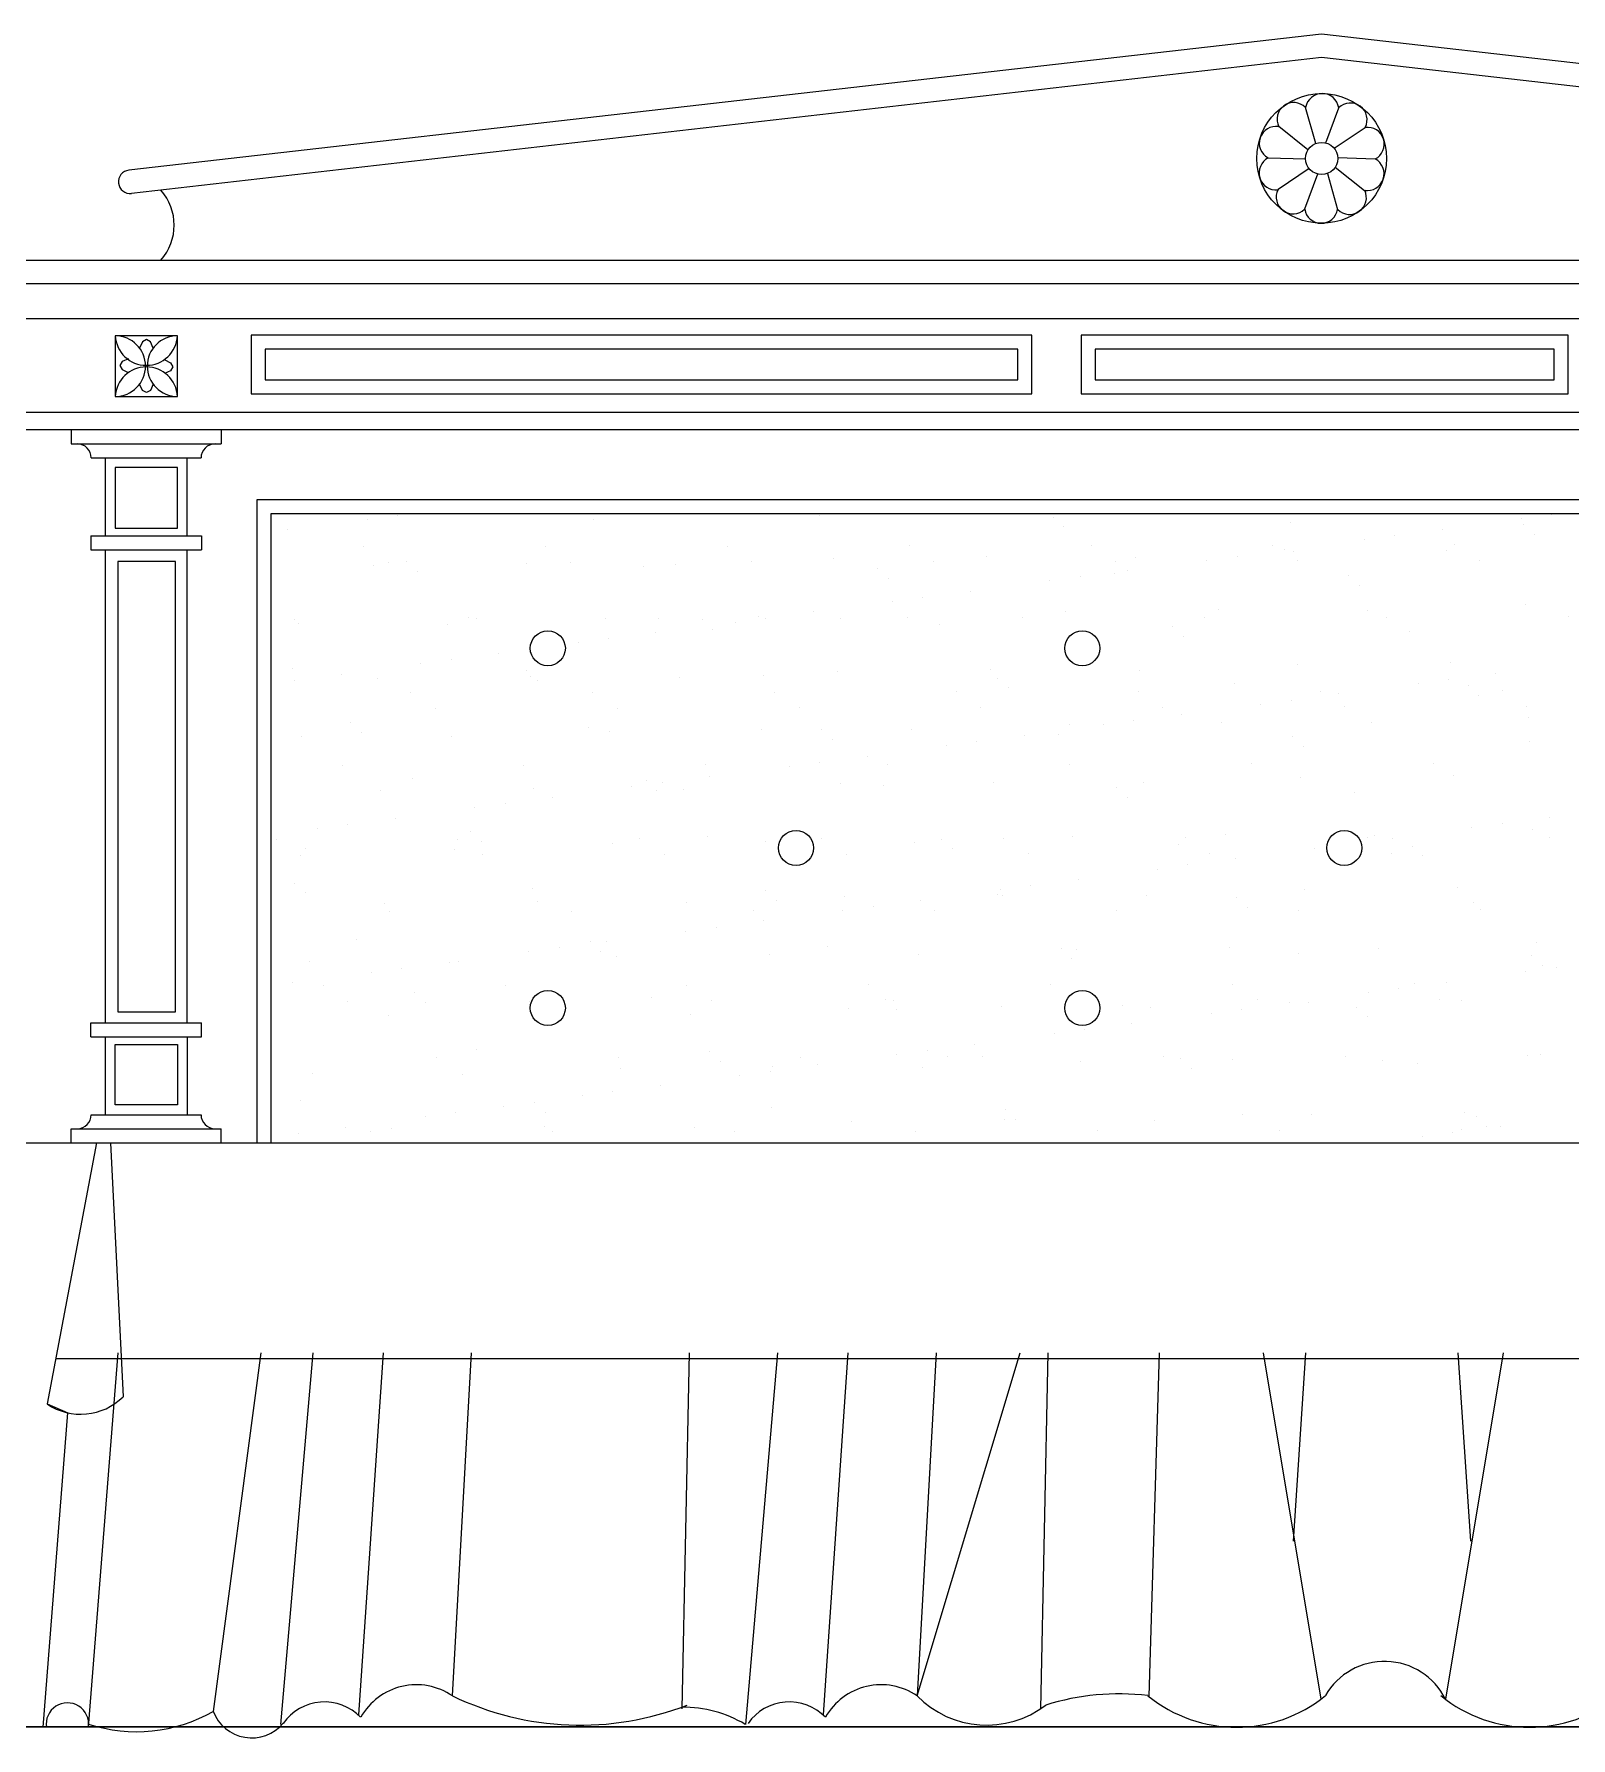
# Model space of a CAD drawing. Header units: inches. Extents: x 4.1 to 46.6, y 13.1 to 37.9.
# Drawn here: x 19.809 to 21.124, y 33.059 to 34.518 of the extents above; entities that cross this region are included whole.
import ezdxf

# ---------------------------------------------------------------- set-up
doc = ezdxf.new("R2010")
doc.units = ezdxf.units.IN
doc.header["$MEASUREMENT"] = 0
for name, color, linetype in [('02', 2, 'Continuous'), ('1', 1, 'Continuous'), ('4', 4, 'Continuous')]:
    doc.layers.add(name, color=color, linetype=linetype)

msp = doc.modelspace()

# ---------------------------------------------------------------- linework, layer by layer
at = {"layer": '02'}
for p, q in [((19.7847, 34.179), (22.0373, 34.179)), ((19.801, 33.5684), (22.021, 33.5684)), ((19.8621, 33.5684), (19.8198, 33.3448)), ((19.8552, 33.068), (19.8806, 33.3884)), ((20.0028, 33.3884), (19.962, 33.0815)), ((20.0472, 33.3884), (20.0197, 33.0704)), ((20.1075, 33.3884), (20.0863, 33.0785)), ((20.183, 33.3884), (20.1667, 33.0949)), ((20.3695, 33.3884), (20.3633, 33.0836)), ((20.4451, 33.3884), (20.4176, 33.0704)), ((20.5054, 33.3884), (20.4842, 33.0785)), ((20.5647, 33.0948), (20.653, 33.3884)), ((20.5809, 33.3884), (20.5647, 33.0949)), ((20.6765, 33.3884), (20.6703, 33.0836)), ((20.7718, 33.3884), (20.763, 33.0944)), ((20.8609, 33.3884), (20.9102, 33.0919)), ((20.8972, 33.3884), (20.8865, 33.2271)), ((21.0663, 33.3884), (21.0171, 33.0919)), ((21.0277, 33.3884), (21.0383, 33.2271)), ((19.8164, 33.068), (19.8376, 33.3371)), ((19.8198, 33.3448), (19.8376, 33.3371)), ((23.0016, 33.0683), (18.9772, 33.0683))]:
    msp.add_line(p, q, dxfattribs=at)
msp.add_lwpolyline([(19.9996, 33.5684), (19.9996, 34.119), (21.8224, 34.119), (21.8224, 33.5684)], dxfattribs=at)
for centre in [(20.2485, 33.9918), (20.706, 33.9918), (20.461, 33.8208), (20.9303, 33.8208), (20.2485, 33.6837), (20.706, 33.6837)]:
    msp.add_circle(centre, 0.015, dxfattribs=at)
for centre, radius, start, end in [((20.9648, 33.0659), 0.0584, 26.4835, 150.0599), ((20.136, 33.0495), 0.0548, 55.8107, 150.4149), ((20.5339, 33.0495), 0.0548, 55.8107, 150.4149), ((19.8372, 33.0706), 0.0182, 352.6652, 188.3514), ((20.0573, 33.0465), 0.0431, 44.1201, 144.9646), ((20.2764, 33.3209), 0.2512, 244.1265, 291.3403), ((20.4552, 33.0465), 0.0431, 44.1201, 144.9646), ((20.6242, 33.1527), 0.083, 224.1825, 307.5537), ((20.7373, 32.8888), 0.2077, 83.1112, 107.5121), ((20.8382, 33.188), 0.1201, 230.7836, 309.2323), ((21.089, 33.188), 0.1201, 230.7677, 309.2164), ((19.8964, 33.1964), 0.1323, 251.9379, 299.7392), ((19.995, 33.0941), 0.0353, 200.8143, 319.7687), ((20.3633, 32.9783), 0.1069, 59.4937, 90)]:
    msp.add_arc(centre, radius, start, end, dxfattribs=at)
at = {"layer": '1'}
for p, q in [((20.0258, 34.0931), (20.0258, 34.0931)), ((20.0937, 34.102), (20.0937, 34.102)), ((20.1198, 34.1055), (20.1198, 34.1055)), ((20.2872, 34.1017), (20.2872, 34.1017)), ((20.481, 34.1057), (20.481, 34.1057)), ((20.6811, 34.104), (20.6811, 34.104)), ((20.6903, 34.0956), (20.6903, 34.0956)), ((20.8841, 34.0996), (20.8841, 34.0996)), ((21.0141, 34.0937), (21.0141, 34.0937)), ((21.082, 34.1027), (21.082, 34.1027)), ((21.0842, 34.0979), (21.0842, 34.0979)), ((21.108, 34.1061), (21.108, 34.1061)), ((20.0907, 34.0787), (20.0907, 34.0787)), ((20.2464, 34.079), (20.2464, 34.079)), ((20.4022, 34.0793), (20.4022, 34.0793)), ((20.5579, 34.0795), (20.5579, 34.0795)), ((20.7136, 34.0798), (20.7136, 34.0798)), ((20.8693, 34.0801), (20.8693, 34.0801)), ((20.9474, 34.085), (20.9474, 34.085)), ((20.9734, 34.0884), (20.9734, 34.0884)), ((21.025, 34.0804), (21.025, 34.0804)), ((21.0934, 34.0894), (21.0934, 34.0894)), ((20.1118, 34.0653), (20.1118, 34.0653)), ((20.1277, 34.0663), (20.1277, 34.0663)), ((20.2301, 34.064), (20.2301, 34.064)), ((20.2675, 34.0655), (20.2675, 34.0655)), ((20.4232, 34.0658), (20.4232, 34.0658)), ((20.4931, 34.0683), (20.4931, 34.0683)), ((20.5789, 34.0661), (20.5789, 34.0661)), ((20.6239, 34.0699), (20.6239, 34.0699)), ((20.7347, 34.0664), (20.7347, 34.0664)), ((20.7518, 34.0693), (20.7518, 34.0693)), ((20.8128, 34.0672), (20.8128, 34.0672)), ((20.8388, 34.0707), (20.8388, 34.0707)), ((20.8795, 34.076), (20.8795, 34.076)), ((20.8869, 34.0742), (20.8869, 34.0742)), ((20.8904, 34.0667), (20.8904, 34.0667)), ((21.0178, 34.0758), (21.0178, 34.0758)), ((21.0461, 34.067), (21.0461, 34.067)), ((20.0992, 34.0623), (20.0992, 34.0623)), ((20.1369, 34.0578), (20.1369, 34.0578)), ((20.3307, 34.0619), (20.3307, 34.0619)), ((20.358, 34.0634), (20.358, 34.0634)), ((20.5308, 34.0601), (20.5308, 34.0601)), ((20.54, 34.0517), (20.54, 34.0517)), ((20.6782, 34.0495), (20.6782, 34.0495)), ((20.7042, 34.0529), (20.7042, 34.0529)), ((20.7338, 34.0557), (20.7338, 34.0557)), ((20.7449, 34.0583), (20.7449, 34.0583)), ((20.9339, 34.054), (20.9339, 34.054)), ((20.5696, 34.0352), (20.5696, 34.0352)), ((20.6103, 34.0406), (20.6103, 34.0406)), ((20.9431, 34.0456), (20.9431, 34.0456)), ((20.4757, 34.0229), (20.4757, 34.0229)), ((20.5436, 34.0318), (20.5436, 34.0318)), ((20.6916, 34.023), (20.6916, 34.023)), ((20.8224, 34.0247), (20.8224, 34.0247)), ((20.9503, 34.0241), (20.9503, 34.0241)), ((21.0854, 34.029), (21.0854, 34.029)), ((20.032, 34.0166), (20.032, 34.0166)), ((20.0348, 34.0129), (20.0348, 34.0129)), ((20.1627, 34.0123), (20.1627, 34.0123)), ((20.1804, 34.018), (20.1804, 34.018)), ((20.1877, 34.0169), (20.1877, 34.0169)), ((20.2977, 34.0171), (20.2977, 34.0171)), ((20.3434, 34.0172), (20.3434, 34.0172)), ((20.3805, 34.0163), (20.3805, 34.0163)), ((20.3897, 34.0078), (20.3897, 34.0078)), ((20.409, 34.0141), (20.409, 34.0141)), ((20.4286, 34.0188), (20.4286, 34.0188)), ((20.435, 34.0175), (20.435, 34.0175)), ((20.4991, 34.0175), (20.4991, 34.0175)), ((20.5565, 34.0182), (20.5565, 34.0182)), ((20.5835, 34.0118), (20.5835, 34.0118)), ((20.6549, 34.0178), (20.6549, 34.0178)), ((20.7836, 34.0101), (20.7836, 34.0101)), ((20.8106, 34.018), (20.8106, 34.018)), ((20.9663, 34.0183), (20.9663, 34.0183)), ((20.9866, 34.0057), (20.9866, 34.0057)), ((21.122, 34.0186), (21.122, 34.0186)), ((20.2744, 33.9964), (20.2744, 33.9964)), ((20.3005, 33.9998), (20.3005, 33.9998)), ((20.3411, 34.0051), (20.3411, 34.0051)), ((20.7928, 34.0017), (20.7928, 34.0017)), ((20.1398, 33.9786), (20.1398, 33.9786)), ((20.1659, 33.9821), (20.1659, 33.9821)), ((20.2065, 33.9874), (20.2065, 33.9874)), ((20.89, 33.9778), (20.89, 33.9778)), ((21.0209, 33.9795), (21.0209, 33.9795)), ((20.0301, 33.9741), (20.0301, 33.9741)), ((20.0313, 33.9643), (20.0313, 33.9643)), ((20.0719, 33.9697), (20.0719, 33.9697)), ((20.1024, 33.966), (20.1024, 33.966)), ((20.2302, 33.9724), (20.2302, 33.9724)), ((20.2333, 33.9677), (20.2333, 33.9677)), ((20.2394, 33.9639), (20.2394, 33.9639)), ((20.3612, 33.967), (20.3612, 33.967)), ((20.4332, 33.968), (20.4332, 33.968)), ((20.4962, 33.9719), (20.4962, 33.9719)), ((20.6271, 33.9736), (20.6271, 33.9736)), ((20.6333, 33.9662), (20.6333, 33.9662)), ((20.755, 33.973), (20.755, 33.973)), ((20.8363, 33.9618), (20.8363, 33.9618)), ((21.0195, 33.965), (21.0195, 33.965)), ((21.0602, 33.9703), (21.0602, 33.9703)), ((20.1311, 33.9535), (20.1311, 33.9535)), ((20.2868, 33.9538), (20.2868, 33.9538)), ((20.4425, 33.9541), (20.4425, 33.9541)), ((20.5982, 33.9543), (20.5982, 33.9543)), ((20.6425, 33.9578), (20.6425, 33.9578)), ((20.7539, 33.9546), (20.7539, 33.9546)), ((20.8849, 33.9473), (20.8849, 33.9473)), ((20.9097, 33.9549), (20.9097, 33.9549)), ((20.9256, 33.9526), (20.9256, 33.9526)), ((20.9935, 33.9616), (20.9935, 33.9616)), ((21.0363, 33.9601), (21.0363, 33.9601)), ((21.0456, 33.9516), (21.0456, 33.9516)), ((21.0654, 33.9552), (21.0654, 33.9552)), ((20.1522, 33.9401), (20.1522, 33.9401)), ((20.3079, 33.9403), (20.3079, 33.9403)), ((20.4636, 33.9406), (20.4636, 33.9406)), ((20.6193, 33.9409), (20.6193, 33.9409)), ((20.775, 33.9412), (20.775, 33.9412)), ((20.791, 33.9349), (20.791, 33.9349)), ((20.8589, 33.9438), (20.8589, 33.9438)), ((20.9307, 33.9415), (20.9307, 33.9415)), ((21.0864, 33.9418), (21.0864, 33.9418)), ((21.0885, 33.9326), (21.0885, 33.9326)), ((20.0799, 33.9285), (20.0799, 33.9285)), ((20.0891, 33.92), (20.0891, 33.92)), ((20.2829, 33.9241), (20.2829, 33.9241)), ((20.3009, 33.9208), (20.3009, 33.9208)), ((20.4318, 33.9225), (20.4318, 33.9225)), ((20.4829, 33.9223), (20.4829, 33.9223)), ((20.5597, 33.9218), (20.5597, 33.9218)), ((20.6947, 33.9267), (20.6947, 33.9267)), ((20.7243, 33.9261), (20.7243, 33.9261)), ((20.7503, 33.9296), (20.7503, 33.9296)), ((20.8256, 33.9284), (20.8256, 33.9284)), ((20.9535, 33.9278), (20.9535, 33.9278)), ((20.0379, 33.9165), (20.0379, 33.9165)), ((20.1658, 33.9159), (20.1658, 33.9159)), ((20.4922, 33.9139), (20.4922, 33.9139)), ((20.5897, 33.9084), (20.5897, 33.9084)), ((20.6157, 33.9118), (20.6157, 33.9118)), ((20.6564, 33.9172), (20.6564, 33.9172)), ((20.686, 33.9179), (20.686, 33.9179)), ((20.886, 33.9162), (20.886, 33.9162)), ((20.8953, 33.9078), (20.8953, 33.9078)), ((21.0891, 33.9118), (21.0891, 33.9118)), ((20.0724, 33.8914), (20.0724, 33.8914)), ((20.2281, 33.8917), (20.2281, 33.8917)), ((20.3838, 33.892), (20.3838, 33.892)), ((20.4551, 33.8907), (20.4551, 33.8907)), ((20.4811, 33.8941), (20.4811, 33.8941)), ((20.5218, 33.8995), (20.5218, 33.8995)), ((20.5395, 33.8923), (20.5395, 33.8923)), ((20.6952, 33.8925), (20.6952, 33.8925)), ((20.8509, 33.8928), (20.8509, 33.8928)), ((21.0066, 33.8931), (21.0066, 33.8931)), ((20.1326, 33.8802), (20.1326, 33.8802)), ((20.3326, 33.8785), (20.3326, 33.8785)), ((20.3466, 33.8764), (20.3466, 33.8764)), ((20.3872, 33.8817), (20.3872, 33.8817)), ((20.4994, 33.8756), (20.4994, 33.8756)), ((20.6302, 33.8772), (20.6302, 33.8772)), ((20.7581, 33.8766), (20.7581, 33.8766)), ((20.8932, 33.8815), (20.8932, 33.8815)), ((21.0241, 33.8832), (21.0241, 33.8832)), ((20.1055, 33.8697), (20.1055, 33.8697)), ((20.2364, 33.8713), (20.2364, 33.8713)), ((20.2526, 33.864), (20.2526, 33.864)), ((20.3205, 33.873), (20.3205, 33.873)), ((20.3419, 33.87), (20.3419, 33.87)), ((20.3643, 33.8707), (20.3643, 33.8707)), ((20.5357, 33.874), (20.5357, 33.874)), ((20.7357, 33.8723), (20.7357, 33.8723)), ((20.745, 33.8639), (20.745, 33.8639)), ((20.9388, 33.8679), (20.9388, 33.8679)), ((20.118, 33.8463), (20.118, 33.8463)), ((20.1859, 33.8553), (20.1859, 33.8553)), ((20.212, 33.8587), (20.212, 33.8587)), ((21.1063, 33.847), (21.1063, 33.847)), ((20.0514, 33.8375), (20.0514, 33.8375)), ((20.0774, 33.841), (20.0774, 33.841)), ((20.1823, 33.8346), (20.1823, 33.8346)), ((20.8287, 33.832), (20.8287, 33.832)), ((20.9566, 33.8314), (20.9566, 33.8314)), ((21.0396, 33.8382), (21.0396, 33.8382)), ((21.0656, 33.8416), (21.0656, 33.8416)), ((21.0917, 33.8363), (21.0917, 33.8363)), ((20.0158, 33.828), (20.0158, 33.828)), ((20.0411, 33.8202), (20.0411, 33.8202)), ((20.169, 33.8196), (20.169, 33.8196)), ((20.1715, 33.8283), (20.1715, 33.8283)), ((20.1916, 33.8261), (20.1916, 33.8261)), ((20.304, 33.8244), (20.304, 33.8244)), ((20.3272, 33.8286), (20.3272, 33.8286)), ((20.3854, 33.8302), (20.3854, 33.8302)), ((20.4349, 33.8261), (20.4349, 33.8261)), ((20.4829, 33.8288), (20.4829, 33.8288)), ((20.5628, 33.8255), (20.5628, 33.8255)), ((20.5854, 33.8284), (20.5854, 33.8284)), ((20.5946, 33.82), (20.5946, 33.82)), ((20.6386, 33.8291), (20.6386, 33.8291)), ((20.6979, 33.8304), (20.6979, 33.8304)), ((20.7885, 33.824), (20.7885, 33.824)), ((20.7943, 33.8294), (20.7943, 33.8294)), ((20.8154, 33.816), (20.8154, 33.816)), ((20.905, 33.8205), (20.905, 33.8205)), ((20.95, 33.8297), (20.95, 33.8297)), ((20.9711, 33.8163), (20.9711, 33.8163)), ((20.9717, 33.8292), (20.9717, 33.8292)), ((20.9885, 33.8223), (20.9885, 33.8223)), ((21.1057, 33.83), (21.1057, 33.83)), ((20.0369, 33.8146), (20.0369, 33.8146)), ((20.1926, 33.8149), (20.1926, 33.8149)), ((20.3483, 33.8151), (20.3483, 33.8151)), ((20.504, 33.8154), (20.504, 33.8154)), ((20.6597, 33.8157), (20.6597, 33.8157)), ((20.7704, 33.8027), (20.7704, 33.8027)), ((20.7964, 33.8062), (20.7964, 33.8062)), ((20.8371, 33.8115), (20.8371, 33.8115)), ((20.9977, 33.8139), (20.9977, 33.8139)), ((20.032, 33.7907), (20.032, 33.7907)), ((20.6618, 33.7884), (20.6618, 33.7884)), ((20.7025, 33.7938), (20.7025, 33.7938)), ((21.0272, 33.7868), (21.0272, 33.7868)), ((20.0412, 33.7823), (20.0412, 33.7823)), ((20.1087, 33.7733), (20.1087, 33.7733)), ((20.2351, 33.7863), (20.2351, 33.7863)), ((20.2396, 33.775), (20.2396, 33.775)), ((20.3675, 33.7744), (20.3675, 33.7744)), ((20.4351, 33.7846), (20.4351, 33.7846)), ((20.4443, 33.7761), (20.4443, 33.7761)), ((20.5025, 33.7792), (20.5025, 33.7792)), ((20.5679, 33.7761), (20.5679, 33.7761)), ((20.6334, 33.7809), (20.6334, 33.7809)), ((20.6358, 33.785), (20.6358, 33.785)), ((20.6381, 33.7801), (20.6381, 33.7801)), ((20.7613, 33.7803), (20.7613, 33.7803)), ((20.8382, 33.7784), (20.8382, 33.7784)), ((20.8963, 33.7852), (20.8963, 33.7852)), ((21.0412, 33.774), (21.0412, 33.774)), ((20.1128, 33.7662), (20.1128, 33.7662)), ((20.2685, 33.7665), (20.2685, 33.7665)), ((20.4242, 33.7668), (20.4242, 33.7668)), ((20.4333, 33.7584), (20.4333, 33.7584)), ((20.5012, 33.7673), (20.5012, 33.7673)), ((20.5272, 33.7707), (20.5272, 33.7707)), ((20.5799, 33.7671), (20.5799, 33.7671)), ((20.7356, 33.7673), (20.7356, 33.7673)), ((20.8474, 33.77), (20.8474, 33.77)), ((20.8913, 33.7676), (20.8913, 33.7676)), ((21.047, 33.7679), (21.047, 33.7679)), ((20.3666, 33.7496), (20.3666, 33.7496)), ((20.3927, 33.753), (20.3927, 33.753)), ((20.0847, 33.7424), (20.0847, 33.7424)), ((20.232, 33.7319), (20.232, 33.7319)), ((20.2581, 33.7353), (20.2581, 33.7353)), ((20.2848, 33.7407), (20.2848, 33.7407)), ((20.294, 33.7322), (20.294, 33.7322)), ((20.2987, 33.7406), (20.2987, 33.7406)), ((20.4381, 33.7298), (20.4381, 33.7298)), ((20.4878, 33.7363), (20.4878, 33.7363)), ((20.566, 33.7292), (20.566, 33.7292)), ((20.6879, 33.7345), (20.6879, 33.7345)), ((20.701, 33.734), (20.701, 33.734)), ((20.8319, 33.7357), (20.8319, 33.7357)), ((20.8909, 33.7301), (20.8909, 33.7301)), ((20.9598, 33.7351), (20.9598, 33.7351)), ((21.091, 33.7284), (21.091, 33.7284)), ((21.0948, 33.7399), (21.0948, 33.7399)), ((20.0442, 33.7238), (20.0442, 33.7238)), ((20.0975, 33.7141), (20.0975, 33.7141)), ((20.1235, 33.7176), (20.1235, 33.7176)), ((20.1641, 33.7229), (20.1641, 33.7229)), ((20.1721, 33.7232), (20.1721, 33.7232)), ((20.3072, 33.7281), (20.3072, 33.7281)), ((20.6971, 33.7261), (20.6971, 33.7261)), ((21.0857, 33.7148), (21.0857, 33.7148)), ((21.1002, 33.72), (21.1002, 33.72)), ((21.1117, 33.7182), (21.1117, 33.7182)), ((20.0295, 33.7052), (20.0295, 33.7052)), ((20.0562, 33.7028), (20.0562, 33.7028)), ((20.2119, 33.7031), (20.2119, 33.7031)), ((20.3676, 33.7034), (20.3676, 33.7034)), ((20.5233, 33.7036), (20.5233, 33.7036)), ((20.679, 33.7039), (20.679, 33.7039)), ((20.8347, 33.7042), (20.8347, 33.7042)), ((20.9771, 33.7005), (20.9771, 33.7005)), ((20.9904, 33.7045), (20.9904, 33.7045)), ((21.0178, 33.7058), (21.0178, 33.7058)), ((20.0773, 33.6894), (20.0773, 33.6894)), ((20.1345, 33.6968), (20.1345, 33.6968)), ((20.1437, 33.6883), (20.1437, 33.6883)), ((20.233, 33.6896), (20.233, 33.6896)), ((20.3375, 33.6924), (20.3375, 33.6924)), ((20.3887, 33.6899), (20.3887, 33.6899)), ((20.5376, 33.6907), (20.5376, 33.6907)), ((20.5444, 33.6902), (20.5444, 33.6902)), ((20.7406, 33.6862), (20.7406, 33.6862)), ((20.8558, 33.6908), (20.8558, 33.6908)), ((20.8832, 33.6881), (20.8832, 33.6881)), ((20.8995, 33.6888), (20.8995, 33.6888)), ((20.9511, 33.6971), (20.9511, 33.6971)), ((21.0115, 33.6911), (21.0115, 33.6911)), ((21.0304, 33.6905), (21.0304, 33.6905)), ((20.1118, 33.677), (20.1118, 33.677)), ((20.3706, 33.678), (20.3706, 33.678)), ((20.5057, 33.6829), (20.5057, 33.6829)), ((20.5468, 33.6822), (20.5468, 33.6822)), ((20.6365, 33.6846), (20.6365, 33.6846)), ((20.7486, 33.6704), (20.7486, 33.6704)), ((20.7644, 33.6839), (20.7644, 33.6839)), ((20.8165, 33.6794), (20.8165, 33.6794)), ((20.8425, 33.6828), (20.8425, 33.6828)), ((20.9407, 33.6845), (20.9407, 33.6845)), ((20.9499, 33.6761), (20.9499, 33.6761)), ((20.6819, 33.6616), (20.6819, 33.6616)), ((20.7079, 33.6651), (20.7079, 33.6651)), ((20.1532, 33.641), (20.1532, 33.641)), ((20.1872, 33.6485), (20.1872, 33.6485)), ((20.3089, 33.6413), (20.3089, 33.6413)), ((20.3873, 33.6468), (20.3873, 33.6468)), ((20.4646, 33.6416), (20.4646, 33.6416)), ((20.5473, 33.6439), (20.5473, 33.6439)), ((20.5733, 33.6473), (20.5733, 33.6473)), ((20.5903, 33.6423), (20.5903, 33.6423)), ((20.614, 33.6527), (20.614, 33.6527)), ((20.6203, 33.6419), (20.6203, 33.6419)), ((20.776, 33.6421), (20.776, 33.6421)), ((20.9317, 33.6424), (20.9317, 33.6424)), ((21.0874, 33.6427), (21.0874, 33.6427)), ((21.098, 33.6436), (21.098, 33.6436)), ((20.0474, 33.6275), (20.0474, 33.6275)), ((20.1753, 33.6269), (20.1753, 33.6269)), ((20.3103, 33.6318), (20.3103, 33.6318)), ((20.3965, 33.6383), (20.3965, 33.6383)), ((20.4388, 33.6296), (20.4388, 33.6296)), ((20.4412, 33.6334), (20.4412, 33.6334)), ((20.4794, 33.635), (20.4794, 33.635)), ((20.5691, 33.6328), (20.5691, 33.6328)), ((20.7042, 33.6377), (20.7042, 33.6377)), ((20.7904, 33.6406), (20.7904, 33.6406)), ((20.7996, 33.6322), (20.7996, 33.6322)), ((20.835, 33.6393), (20.835, 33.6393)), ((20.9629, 33.6387), (20.9629, 33.6387)), ((20.9934, 33.6362), (20.9934, 33.6362)), ((20.3042, 33.6119), (20.3042, 33.6119)), ((20.3448, 33.6173), (20.3448, 33.6173)), ((20.4127, 33.6262), (20.4127, 33.6262)), ((20.0369, 33.6046), (20.0369, 33.6046)), ((20.2102, 33.5995), (20.2102, 33.5995)), ((20.237, 33.6029), (20.237, 33.6029)), ((20.2781, 33.6085), (20.2781, 33.6085)), ((20.44, 33.5985), (20.44, 33.5985)), ((20.1436, 33.5908), (20.1436, 33.5908)), ((20.1696, 33.5942), (20.1696, 33.5942)), ((20.2462, 33.5944), (20.2462, 33.5944)), ((20.5088, 33.5865), (20.5088, 33.5865)), ((20.6397, 33.5882), (20.6397, 33.5882)), ((20.6401, 33.5967), (20.6401, 33.5967)), ((20.6493, 33.5883), (20.6493, 33.5883)), ((20.7676, 33.5876), (20.7676, 33.5876)), ((20.8431, 33.5923), (20.8431, 33.5923)), ((20.9026, 33.5925), (20.9026, 33.5925)), ((21.0335, 33.5941), (21.0335, 33.5941)), ((21.0432, 33.5906), (21.0432, 33.5906)), ((20.035, 33.5765), (20.035, 33.5765)), ((20.0756, 33.5818), (20.0756, 33.5818)), ((20.0966, 33.5776), (20.0966, 33.5776)), ((20.115, 33.5806), (20.115, 33.5806)), ((20.2459, 33.5823), (20.2459, 33.5823)), ((20.2523, 33.5779), (20.2523, 33.5779)), ((20.3738, 33.5817), (20.3738, 33.5817)), ((20.408, 33.5782), (20.408, 33.5782)), ((20.5637, 33.5784), (20.5637, 33.5784)), ((20.7194, 33.5787), (20.7194, 33.5787)), ((20.8751, 33.579), (20.8751, 33.579)), ((20.9972, 33.5737), (20.9972, 33.5737)), ((21.0232, 33.5771), (21.0232, 33.5771)), ((21.0308, 33.5793), (21.0308, 33.5793)), ((21.0524, 33.5822), (21.0524, 33.5822)), ((21.0639, 33.5825), (21.0639, 33.5825)), ((4.5079, 33.0683), (24.8041, 33.0683))]:
    msp.add_line(p, q, dxfattribs=at)
at = {"layer": '4'}
for p, q in [((20.911, 34.5176), (19.8898, 34.401)), ((21.9322, 34.401), (20.911, 34.5176)), ((20.911, 34.4975), (19.892, 34.3811)), ((21.9299, 34.3811), (20.911, 34.4975)), ((20.906, 34.424), (20.8972, 34.4548)), ((20.9145, 34.4245), (20.9256, 34.4545)), ((20.8993, 34.4186), (20.8742, 34.4384)), ((20.9217, 34.4198), (20.9483, 34.4377)), ((20.8971, 34.4104), (20.8652, 34.4115)), ((20.9002, 34.4024), (20.8737, 34.3845)), ((20.9226, 34.4036), (20.9478, 34.3838)), ((20.9248, 34.4118), (20.9568, 34.4107)), ((20.9074, 34.3977), (20.8964, 34.3676)), ((20.916, 34.3982), (20.9247, 34.3674)), ((19.731, 34.324), (22.1006, 34.324)), ((19.731, 34.304), (22.1006, 34.304)), ((19.789, 34.274), (22.021, 34.274)), ((19.7847, 34.194), (22.0373, 34.194)), ((19.8403, 34.1787), (19.8403, 34.1667)), ((19.8403, 34.1667), (19.9688, 34.1667)), ((19.9688, 34.1787), (19.9688, 34.1667)), ((19.8576, 34.1547), (19.9516, 34.1547)), ((19.8696, 34.1547), (19.8696, 34.0881)), ((19.9396, 34.0881), (19.9396, 34.1547)), ((19.8572, 34.0881), (19.9519, 34.0881)), ((19.8572, 34.0881), (19.8572, 34.0761)), ((19.9519, 34.0881), (19.9519, 34.0761)), ((19.8572, 34.0761), (19.9519, 34.0761)), ((19.8696, 34.0761), (19.8696, 33.6711)), ((19.9396, 33.6711), (19.9396, 34.0761)), ((19.8572, 33.6711), (19.9519, 33.6711)), ((19.8572, 33.6591), (19.8572, 33.6711)), ((19.9519, 33.6591), (19.9519, 33.6711)), ((19.8572, 33.6591), (19.9519, 33.6591)), ((19.8696, 33.6591), (19.8696, 33.5924)), ((19.9396, 33.6591), (19.9396, 33.5924)), ((19.8576, 33.5924), (19.9516, 33.5924)), ((19.8403, 33.5804), (19.9688, 33.5804)), ((19.8403, 33.5684), (19.8403, 33.5804)), ((19.8741, 33.5684), (19.8849, 33.3509)), ((19.9688, 33.5684), (19.9688, 33.5804)), ((21.9619, 33.3834), (19.8271, 33.3834))]:
    msp.add_line(p, q, dxfattribs=at)
for points in [[(19.8781, 34.2593), (19.8781, 34.2073), (19.9315, 34.2073), (19.9315, 34.2593)], [(19.9945, 34.2598), (19.9945, 34.2095), (20.6628, 34.2095), (20.6628, 34.2598)], [(20.705, 34.2598), (20.705, 34.2095), (21.122, 34.2095), (21.122, 34.2598)], [(20.0065, 34.2478), (20.0065, 34.2215), (20.6508, 34.2215), (20.6508, 34.2478)], [(20.717, 34.2478), (20.717, 34.2215), (21.11, 34.2215), (21.11, 34.2478)], [(19.8781, 34.1465), (19.8781, 34.0946), (19.9315, 34.0946), (19.9315, 34.1465)], [(19.8805, 34.066), (19.8805, 33.6804), (19.9297, 33.6804), (19.9297, 34.066)], [(19.8781, 33.6007), (19.8781, 33.6526), (19.9315, 33.6526), (19.9315, 33.6007)]]:
    msp.add_lwpolyline(points, close=True, dxfattribs=at)
for points in [[(19.9106, 34.2488), (19.9082, 34.254), (19.9048, 34.256), (19.9014, 34.254), (19.899, 34.2488)], [(19.8895, 34.2395), (19.8841, 34.2372), (19.8821, 34.2339), (19.884, 34.2304), (19.8892, 34.2279)], [(20.0116, 33.5684), (20.0116, 34.107), (21.8104, 34.107), (21.8104, 33.5684)]]:
    msp.add_lwpolyline(points, dxfattribs=at)
at = {"layer": '4', "extrusion": (0, 0, -1)}
for points in [[(-19.9205, 34.2387), (-19.9256, 34.2362), (-19.9275, 34.2327), (-19.9255, 34.2293), (-19.9202, 34.2271)], [(-19.9106, 34.2178), (-19.9082, 34.2125), (-19.9048, 34.2106), (-19.9014, 34.2125), (-19.899, 34.2178)]]:
    msp.add_lwpolyline(points, dxfattribs=at)
at = {"layer": '4'}
for radius in [0.0555, 0.0138]:
    msp.add_circle((20.911, 34.4111), radius, dxfattribs=at)
for centre, radius, start, end in [((20.8871, 34.4447), 0.0143, 45.0347, 206.5634), ((20.9114, 34.4523), 0.0144, 9.1939, 169.7308), ((20.9355, 34.4442), 0.0144, 333.1938, 133.7308), ((20.872, 34.4242), 0.0144, 81.1938, 241.7308), ((20.9503, 34.4234), 0.0143, 297.0347, 98.5634), ((19.8909, 34.3911), 0.01, 96.5138, 276.5138), ((20.8719, 34.3987), 0.0145, 117.6879, 276.4582), ((20.95, 34.398), 0.0144, 261.1938, 61.7308), ((19.8834, 34.354), 0.0452, 318.4082, 41.5918), ((20.8865, 34.378), 0.0144, 153.1938, 313.7308), ((20.9349, 34.3776), 0.0144, 225.1938, 25.7308), ((20.9106, 34.3699), 0.0143, 189.0347, 350.5634), ((19.8781, 34.2333), 0.026, 270, 90), ((19.9048, 34.2607), 0.0267, 183.0079, 356.9921), ((19.9315, 34.2333), 0.026, 90, 270), ((19.9048, 34.2059), 0.0267, 3.0079, 176.9921), ((19.8456, 34.1547), 0.012, 0, 90), ((19.9636, 34.1547), 0.012, 90, 180), ((19.8456, 33.5924), 0.012, 270, 0), ((19.9636, 33.5924), 0.012, 180, 270), ((19.8486, 33.3873), 0.0514, 235.8476, 314.9489)]:
    msp.add_arc(centre, radius, start, end, dxfattribs=at)

doc.saveas('drawing.dxf')
